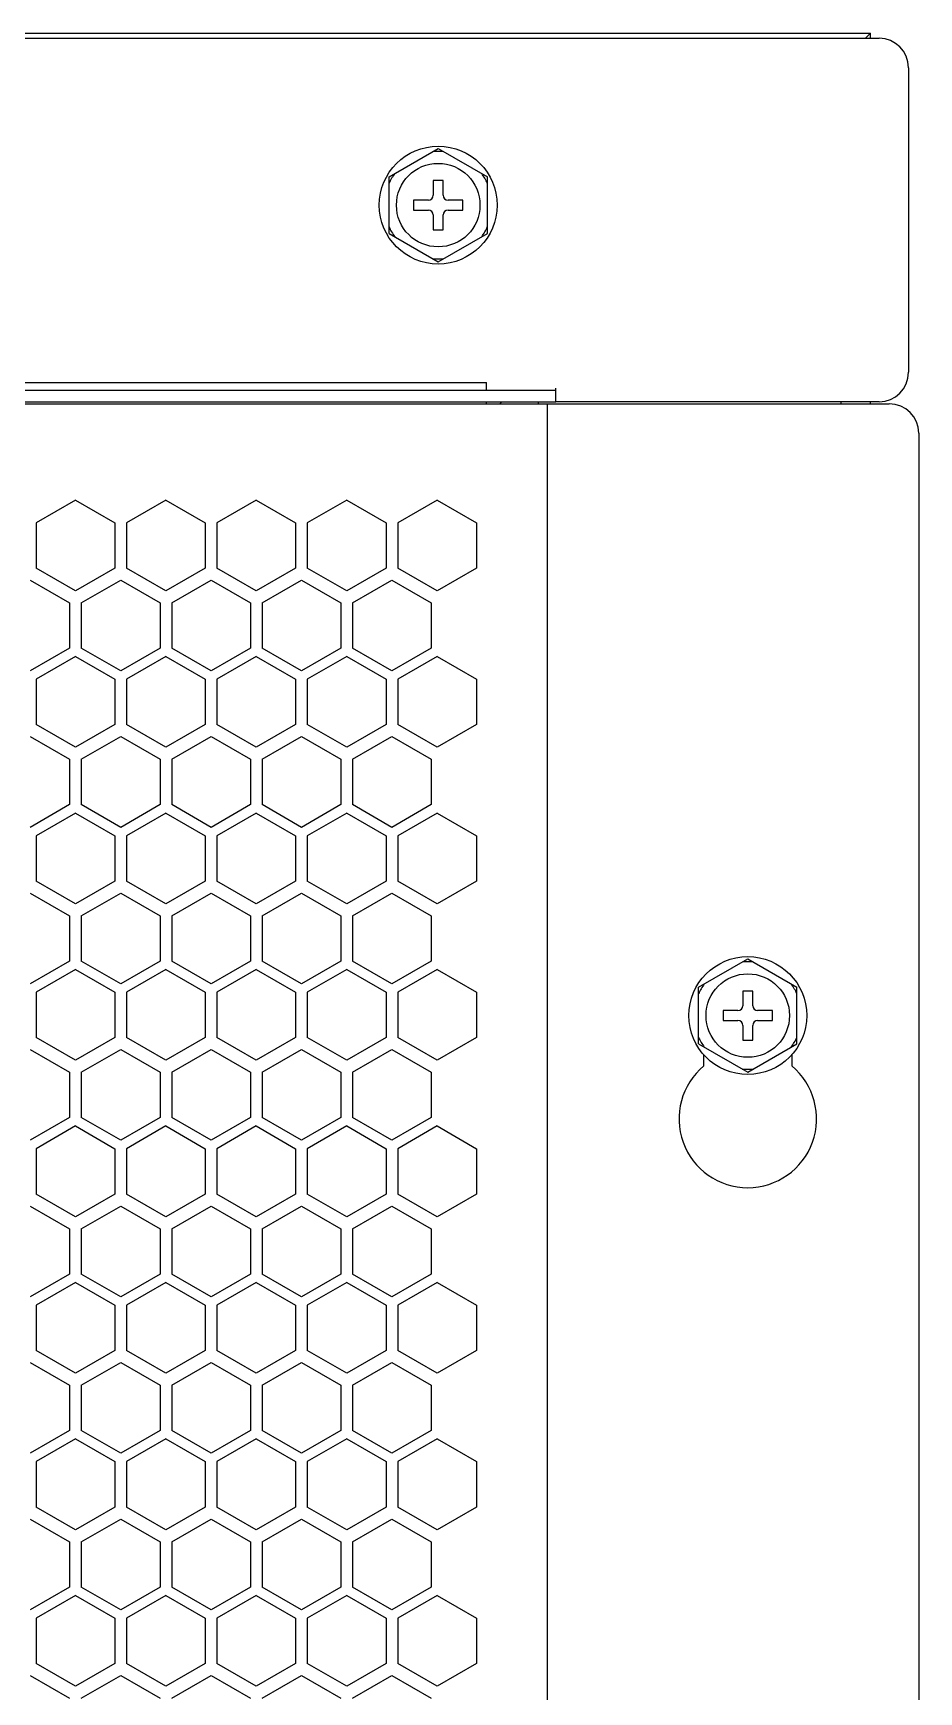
# Model space of a CAD drawing. Header units: millimetres. Extents: x 55614 to 110757, y -66981 to -47484.
# Drawn here: x 79186.2 to 79276.3, y -54680 to -54511.2 of the extents above; entities that cross this region are included whole.
import ezdxf

# ---------------------------------------------------------------- set-up
doc = ezdxf.new("R2010")
doc.units = ezdxf.units.MM
for name, color, linetype in [('2401-00437-S-M6-16HWM_0', 7, 'Continuous'), ('4209-0510_0', 7, 'Continuous'), ('4215-0412-2-1_0', 7, 'Continuous'), ('YT-50-01_AF0_1_B_0', 7, 'Continuous'), ('YT-50-01_AF0_4_B_0', 7, 'Continuous')]:
    doc.layers.add(name, color=color, linetype=linetype)
doc.layers.add('THICK', color=7, linetype='Continuous', lineweight=0)

# ---------------------------------------------------------------- blocks, each defined once
blk = doc.blocks.new('RU67I6756')
at = {"layer": '2401-00437-S-M6-16HWM_0', "color": 0, "linetype": 'Continuous'}
for p, q in [((25923.23, 16611.06), (25928.23, 16613.95)), ((25928.23, 16613.95), (25933.23, 16611.06)), ((25923.23, 16605.29), (25923.23, 16611.06)), ((25933.23, 16605.29), (25933.23, 16611.06)), ((25927.73, 16610.67), (25927.73, 16609.17)), ((25928.73, 16610.67), (25927.73, 16610.67)), ((25928.73, 16609.17), (25928.73, 16610.67)), ((25925.73, 16608.67), (25925.73, 16607.67)), ((25927.23, 16608.67), (25925.73, 16608.67)), ((25925.73, 16607.67), (25927.23, 16607.67)), ((25930.73, 16608.67), (25929.23, 16608.67)), ((25929.23, 16607.67), (25930.73, 16607.67)), ((25930.73, 16607.67), (25930.73, 16608.67)), ((25927.73, 16607.17), (25927.73, 16605.67)), ((25928.73, 16605.67), (25928.73, 16607.17)), ((25923.23, 16605.29), (25928.23, 16602.4)), ((25927.73, 16605.67), (25928.73, 16605.67)), ((25928.23, 16602.4), (25933.23, 16605.29)), ((25954.73, 16528.56), (25959.73, 16531.45)), ((25959.73, 16531.45), (25964.73, 16528.56)), ((25954.73, 16522.79), (25954.73, 16528.56)), ((25964.73, 16522.79), (25964.73, 16528.56)), ((25959.23, 16528.17), (25959.23, 16526.67)), ((25960.23, 16528.17), (25959.23, 16528.17)), ((25960.23, 16526.67), (25960.23, 16528.17)), ((25957.23, 16526.17), (25957.23, 16525.17)), ((25958.73, 16526.17), (25957.23, 16526.17)), ((25957.23, 16525.17), (25958.73, 16525.17)), ((25962.23, 16526.17), (25960.73, 16526.17)), ((25960.73, 16525.17), (25962.23, 16525.17)), ((25962.23, 16525.17), (25962.23, 16526.17)), ((25959.23, 16524.67), (25959.23, 16523.17)), ((25959.23, 16523.17), (25960.23, 16523.17)), ((25960.23, 16523.17), (25960.23, 16524.67)), ((25954.73, 16522.79), (25959.73, 16519.9)), ((25959.73, 16519.9), (25964.73, 16522.79))]:
    blk.add_line(p, q, dxfattribs=at)
for centre, radius in [((25928.23, 16608.17), 6), ((25928.23, 16608.17), 4.25), ((25959.73, 16525.67), 6), ((25959.73, 16525.67), 4.25)]:
    blk.add_circle(centre, radius, dxfattribs=at)
for centre, radius, start, end in [((25928.23, 16608.17), 5.47, 84.0076, 95.9924), ((25928.23, 16608.17), 5.47, 144.0076, 155.9924), ((25928.23, 16608.17), 5.47, 24.0076, 35.9924), ((25927.23, 16609.17), 0.5, 270, 0), ((25927.23, 16607.17), 0.5, 0, 90), ((25929.23, 16609.17), 0.5, 180, 270), ((25929.23, 16607.17), 0.5, 90, 180), ((25928.23, 16608.17), 5.47, 204.0076, 215.9924), ((25928.23, 16608.17), 5.47, 324.0076, 335.9924), ((25928.23, 16608.17), 5.47, 264.0076, 275.9924), ((25959.73, 16525.67), 5.47, 84.0076, 95.9924), ((25959.73, 16525.67), 5.47, 144.0076, 155.9924), ((25959.73, 16525.67), 5.47, 24.0076, 35.9924), ((25958.73, 16526.67), 0.5, 270, 0), ((25960.73, 16526.67), 0.5, 180, 270), ((25958.73, 16524.67), 0.5, 0, 90), ((25960.73, 16524.67), 0.5, 90, 180), ((25959.73, 16525.67), 5.47, 204.0076, 215.9924), ((25959.73, 16525.67), 5.47, 324.0076, 335.9924), ((25959.73, 16525.67), 5.47, 264.0076, 275.9924)]:
    blk.add_arc(centre, radius, start, end, dxfattribs=at)
at = {"layer": '4209-0510_0', "color": 0, "linetype": 'Continuous'}
for p, q in [((25327.13, 16590.1), (25933.13, 16590.1)), ((25933.13, 16589.35), (25933.13, 16590.1)), ((25933.13, 16587.95), (25933.13, 16588.15))]:
    blk.add_line(p, q, dxfattribs=at)
at = {"layer": '4215-0412-2-1_0', "color": 0, "linetype": 'Continuous'}
for p, q in [((25287.03, 16625.15), (25973.09, 16625.15)), ((25976.09, 16622.15), (25976.09, 16591.15)), ((25319.93, 16589.35), (25940.19, 16589.35)), ((25940.19, 16588.15), (25940.19, 16589.55)), ((25809.61, 16587.95), (25974.13, 16587.95)), ((25810.19, 16588.15), (25940.19, 16588.15)), ((25939.33, 16587.95), (25939.33, 16291.35)), ((25973.09, 16588.15), (25940.19, 16588.15)), ((25977.13, 16584.95), (25977.13, 16294.35)), ((25891.32, 16578.15), (25887.31, 16575.84)), ((25891.32, 16578.15), (25895.32, 16575.84)), ((25900.52, 16578.15), (25896.51, 16575.84)), ((25900.52, 16578.15), (25904.52, 16575.84)), ((25909.72, 16578.15), (25905.71, 16575.84)), ((25909.72, 16578.15), (25913.72, 16575.84)), ((25918.92, 16578.15), (25914.91, 16575.84)), ((25918.92, 16578.15), (25922.92, 16575.84)), ((25928.12, 16578.15), (25924.11, 16575.84)), ((25928.12, 16578.15), (25932.12, 16575.84)), ((25887.31, 16575.84), (25887.31, 16571.22)), ((25895.32, 16575.84), (25895.32, 16571.22)), ((25896.51, 16575.84), (25896.51, 16571.22)), ((25904.52, 16575.84), (25904.52, 16571.22)), ((25905.71, 16575.84), (25905.71, 16571.22)), ((25913.72, 16575.84), (25913.72, 16571.22)), ((25914.91, 16575.84), (25914.91, 16571.22)), ((25922.92, 16575.84), (25922.92, 16571.22)), ((25924.11, 16575.84), (25924.11, 16571.22)), ((25932.12, 16575.84), (25932.12, 16571.22)), ((25891.32, 16568.91), (25887.31, 16571.22)), ((25895.32, 16571.22), (25891.32, 16568.91)), ((25900.52, 16568.91), (25896.51, 16571.22)), ((25904.52, 16571.22), (25900.52, 16568.91)), ((25909.72, 16568.91), (25905.71, 16571.22)), ((25913.72, 16571.22), (25909.72, 16568.91)), ((25918.92, 16568.91), (25914.91, 16571.22)), ((25922.92, 16571.22), (25918.92, 16568.91)), ((25928.12, 16568.91), (25924.11, 16571.22)), ((25932.12, 16571.22), (25928.12, 16568.91)), ((25886.72, 16570), (25890.72, 16567.69)), ((25891.91, 16567.69), (25895.92, 16570)), ((25895.92, 16570), (25899.92, 16567.69)), ((25901.11, 16567.69), (25905.12, 16570)), ((25905.12, 16570), (25909.12, 16567.69)), ((25910.31, 16567.69), (25914.32, 16570)), ((25914.32, 16570), (25918.32, 16567.69)), ((25919.51, 16567.69), (25923.52, 16570)), ((25923.52, 16570), (25927.52, 16567.69)), ((25890.72, 16567.69), (25890.72, 16563.07)), ((25891.91, 16567.69), (25891.91, 16563.07)), ((25899.92, 16567.69), (25899.92, 16563.07)), ((25901.11, 16567.69), (25901.11, 16563.07)), ((25909.12, 16567.69), (25909.12, 16563.07)), ((25910.31, 16567.69), (25910.31, 16563.07)), ((25918.32, 16567.69), (25918.32, 16563.07)), ((25919.51, 16567.69), (25919.51, 16563.07)), ((25927.52, 16567.69), (25927.52, 16563.07)), ((25890.72, 16563.07), (25886.72, 16560.76)), ((25891.32, 16562.22), (25887.31, 16559.91)), ((25891.32, 16562.22), (25895.32, 16559.91)), ((25895.92, 16560.76), (25891.91, 16563.07)), ((25899.92, 16563.07), (25895.92, 16560.76)), ((25900.52, 16562.22), (25896.51, 16559.91)), ((25900.52, 16562.22), (25904.52, 16559.91)), ((25905.12, 16560.76), (25901.11, 16563.07)), ((25909.12, 16563.07), (25905.12, 16560.76)), ((25909.72, 16562.22), (25905.71, 16559.91)), ((25909.72, 16562.22), (25913.72, 16559.91)), ((25914.32, 16560.76), (25910.31, 16563.07)), ((25918.32, 16563.07), (25914.32, 16560.76)), ((25918.92, 16562.22), (25914.91, 16559.91)), ((25918.92, 16562.22), (25922.92, 16559.91)), ((25923.52, 16560.76), (25919.51, 16563.07)), ((25927.52, 16563.07), (25923.52, 16560.76)), ((25928.12, 16562.22), (25924.11, 16559.91)), ((25928.12, 16562.22), (25932.12, 16559.91)), ((25887.31, 16559.91), (25887.31, 16555.29)), ((25895.32, 16559.91), (25895.32, 16555.29)), ((25896.51, 16559.91), (25896.51, 16555.29)), ((25904.52, 16559.91), (25904.52, 16555.29)), ((25905.71, 16559.91), (25905.71, 16555.29)), ((25913.72, 16559.91), (25913.72, 16555.29)), ((25914.91, 16559.91), (25914.91, 16555.29)), ((25922.92, 16559.91), (25922.92, 16555.29)), ((25924.11, 16559.91), (25924.11, 16555.29)), ((25932.12, 16559.91), (25932.12, 16555.29)), ((25891.32, 16552.98), (25887.31, 16555.29)), ((25895.32, 16555.29), (25891.32, 16552.98)), ((25900.52, 16552.98), (25896.51, 16555.29)), ((25904.52, 16555.29), (25900.52, 16552.98)), ((25909.72, 16552.98), (25905.71, 16555.29)), ((25913.72, 16555.29), (25909.72, 16552.98)), ((25918.92, 16552.98), (25914.91, 16555.29)), ((25922.92, 16555.29), (25918.92, 16552.98)), ((25928.12, 16552.98), (25924.11, 16555.29)), ((25932.12, 16555.29), (25928.12, 16552.98)), ((25886.72, 16554.07), (25890.72, 16551.76)), ((25891.91, 16551.76), (25895.92, 16554.07)), ((25895.92, 16554.07), (25899.92, 16551.76)), ((25901.11, 16551.76), (25905.12, 16554.07)), ((25905.12, 16554.07), (25909.12, 16551.76)), ((25910.31, 16551.76), (25914.32, 16554.07)), ((25914.32, 16554.07), (25918.32, 16551.76)), ((25919.51, 16551.76), (25923.52, 16554.07)), ((25923.52, 16554.07), (25927.52, 16551.76)), ((25890.72, 16551.76), (25890.72, 16547.14)), ((25891.91, 16551.76), (25891.91, 16547.14)), ((25899.92, 16551.76), (25899.92, 16547.14)), ((25901.11, 16551.76), (25901.11, 16547.14)), ((25909.12, 16551.76), (25909.12, 16547.14)), ((25910.31, 16551.76), (25910.31, 16547.14)), ((25918.32, 16551.76), (25918.32, 16547.14)), ((25919.51, 16551.76), (25919.51, 16547.14)), ((25927.52, 16551.76), (25927.52, 16547.14)), ((25890.72, 16547.14), (25886.72, 16544.83)), ((25895.92, 16544.83), (25891.91, 16547.14)), ((25899.92, 16547.14), (25895.92, 16544.83)), ((25905.12, 16544.83), (25901.11, 16547.14)), ((25909.12, 16547.14), (25905.12, 16544.83)), ((25914.32, 16544.83), (25910.31, 16547.14)), ((25918.32, 16547.14), (25914.32, 16544.83)), ((25923.52, 16544.83), (25919.51, 16547.14)), ((25927.52, 16547.14), (25923.52, 16544.83)), ((25891.32, 16546.29), (25887.31, 16543.98)), ((25891.32, 16546.29), (25895.32, 16543.98)), ((25900.52, 16546.29), (25896.51, 16543.98)), ((25900.52, 16546.29), (25904.52, 16543.98)), ((25909.72, 16546.29), (25905.71, 16543.98)), ((25909.72, 16546.29), (25913.72, 16543.98)), ((25918.92, 16546.29), (25914.91, 16543.98)), ((25918.92, 16546.29), (25922.92, 16543.98)), ((25928.12, 16546.29), (25924.11, 16543.98)), ((25928.12, 16546.29), (25932.12, 16543.98)), ((25887.31, 16543.98), (25887.31, 16539.36)), ((25895.32, 16543.98), (25895.32, 16539.36)), ((25896.51, 16543.98), (25896.51, 16539.36)), ((25904.52, 16543.98), (25904.52, 16539.36)), ((25905.71, 16543.98), (25905.71, 16539.36)), ((25913.72, 16543.98), (25913.72, 16539.36)), ((25914.91, 16543.98), (25914.91, 16539.36)), ((25922.92, 16543.98), (25922.92, 16539.36)), ((25924.11, 16543.98), (25924.11, 16539.36)), ((25932.12, 16543.98), (25932.12, 16539.36)), ((25891.32, 16537.05), (25887.31, 16539.36)), ((25895.32, 16539.36), (25891.32, 16537.05)), ((25900.52, 16537.05), (25896.51, 16539.36)), ((25904.52, 16539.36), (25900.52, 16537.05)), ((25909.72, 16537.05), (25905.71, 16539.36)), ((25913.72, 16539.36), (25909.72, 16537.05)), ((25918.92, 16537.05), (25914.91, 16539.36)), ((25922.92, 16539.36), (25918.92, 16537.05)), ((25928.12, 16537.05), (25924.11, 16539.36)), ((25932.12, 16539.36), (25928.12, 16537.05)), ((25886.72, 16538.14), (25890.72, 16535.83)), ((25891.91, 16535.83), (25895.92, 16538.14)), ((25895.92, 16538.14), (25899.92, 16535.83)), ((25901.11, 16535.83), (25905.12, 16538.14)), ((25905.12, 16538.14), (25909.12, 16535.83)), ((25910.31, 16535.83), (25914.32, 16538.14)), ((25914.32, 16538.14), (25918.32, 16535.83)), ((25919.51, 16535.83), (25923.52, 16538.14)), ((25923.52, 16538.14), (25927.52, 16535.83)), ((25890.72, 16535.83), (25890.72, 16531.21)), ((25891.91, 16535.83), (25891.91, 16531.21)), ((25899.92, 16535.83), (25899.92, 16531.21)), ((25901.11, 16535.83), (25901.11, 16531.21)), ((25909.12, 16535.83), (25909.12, 16531.21)), ((25910.31, 16535.83), (25910.31, 16531.21)), ((25918.32, 16535.83), (25918.32, 16531.21)), ((25919.51, 16535.83), (25919.51, 16531.21)), ((25927.52, 16535.83), (25927.52, 16531.21)), ((25890.72, 16531.21), (25886.72, 16528.9)), ((25891.32, 16530.36), (25887.31, 16528.05)), ((25891.32, 16530.36), (25895.32, 16528.05)), ((25895.92, 16528.9), (25891.91, 16531.21)), ((25899.92, 16531.21), (25895.92, 16528.9)), ((25900.52, 16530.36), (25896.51, 16528.05)), ((25900.52, 16530.36), (25904.52, 16528.05)), ((25905.12, 16528.9), (25901.11, 16531.21)), ((25909.12, 16531.21), (25905.12, 16528.9)), ((25909.72, 16530.36), (25905.71, 16528.05)), ((25909.72, 16530.36), (25913.72, 16528.05)), ((25914.32, 16528.9), (25910.31, 16531.21)), ((25918.32, 16531.21), (25914.32, 16528.9)), ((25918.92, 16530.36), (25914.91, 16528.05)), ((25918.92, 16530.36), (25922.92, 16528.05)), ((25923.52, 16528.9), (25919.51, 16531.21)), ((25927.52, 16531.21), (25923.52, 16528.9)), ((25928.12, 16530.36), (25924.11, 16528.05)), ((25928.12, 16530.36), (25932.12, 16528.05)), ((25887.31, 16528.05), (25887.31, 16523.43)), ((25895.32, 16528.05), (25895.32, 16523.43)), ((25896.51, 16528.05), (25896.51, 16523.43)), ((25904.52, 16528.05), (25904.52, 16523.43)), ((25905.71, 16528.05), (25905.71, 16523.43)), ((25913.72, 16528.05), (25913.72, 16523.43)), ((25914.91, 16528.05), (25914.91, 16523.43)), ((25922.92, 16528.05), (25922.92, 16523.43)), ((25924.11, 16528.05), (25924.11, 16523.43)), ((25932.12, 16528.05), (25932.12, 16523.43)), ((25891.32, 16521.12), (25887.31, 16523.43)), ((25895.32, 16523.43), (25891.32, 16521.12)), ((25900.52, 16521.12), (25896.51, 16523.43)), ((25904.52, 16523.43), (25900.52, 16521.12)), ((25909.72, 16521.12), (25905.71, 16523.43)), ((25913.72, 16523.43), (25909.72, 16521.12)), ((25918.92, 16521.12), (25914.91, 16523.43)), ((25922.92, 16523.43), (25918.92, 16521.12)), ((25928.12, 16521.12), (25924.11, 16523.43)), ((25932.12, 16523.43), (25928.12, 16521.12)), ((25886.72, 16522.21), (25890.72, 16519.9)), ((25891.91, 16519.9), (25895.92, 16522.21)), ((25895.92, 16522.21), (25899.92, 16519.9)), ((25901.11, 16519.9), (25905.12, 16522.21)), ((25905.12, 16522.21), (25909.12, 16519.9)), ((25910.31, 16519.9), (25914.32, 16522.21)), ((25914.32, 16522.21), (25918.32, 16519.9)), ((25919.51, 16519.9), (25923.52, 16522.21)), ((25923.52, 16522.21), (25927.52, 16519.9)), ((25955.26, 16520.54), (25955.26, 16521.68)), ((25964.2, 16521.68), (25964.2, 16520.54)), ((25890.72, 16519.9), (25890.72, 16515.28)), ((25891.91, 16519.9), (25891.91, 16515.28)), ((25899.92, 16519.9), (25899.92, 16515.28)), ((25901.11, 16519.9), (25901.11, 16515.28)), ((25909.12, 16519.9), (25909.12, 16515.28)), ((25910.31, 16519.9), (25910.31, 16515.28)), ((25918.32, 16519.9), (25918.32, 16515.28)), ((25919.51, 16519.9), (25919.51, 16515.28)), ((25927.52, 16519.9), (25927.52, 16515.28)), ((25890.72, 16515.28), (25886.72, 16512.97)), ((25895.92, 16512.97), (25891.91, 16515.28)), ((25899.92, 16515.28), (25895.92, 16512.97)), ((25905.12, 16512.97), (25901.11, 16515.28)), ((25909.12, 16515.28), (25905.12, 16512.97)), ((25914.32, 16512.97), (25910.31, 16515.28)), ((25918.32, 16515.28), (25914.32, 16512.97)), ((25923.52, 16512.97), (25919.51, 16515.28)), ((25927.52, 16515.28), (25923.52, 16512.97)), ((25891.32, 16514.43), (25887.31, 16512.12)), ((25891.32, 16514.43), (25895.32, 16512.12)), ((25900.52, 16514.43), (25896.51, 16512.12)), ((25900.52, 16514.43), (25904.52, 16512.12)), ((25909.72, 16514.43), (25905.71, 16512.12)), ((25909.72, 16514.43), (25913.72, 16512.12)), ((25918.92, 16514.43), (25914.91, 16512.12)), ((25918.92, 16514.43), (25922.92, 16512.12)), ((25928.12, 16514.43), (25924.11, 16512.12)), ((25928.12, 16514.43), (25932.12, 16512.12)), ((25887.31, 16512.12), (25887.31, 16507.5)), ((25895.32, 16512.12), (25895.32, 16507.5)), ((25896.51, 16512.12), (25896.51, 16507.5)), ((25904.52, 16512.12), (25904.52, 16507.5)), ((25905.71, 16512.12), (25905.71, 16507.5)), ((25913.72, 16512.12), (25913.72, 16507.5)), ((25914.91, 16512.12), (25914.91, 16507.5)), ((25922.92, 16512.12), (25922.92, 16507.5)), ((25924.11, 16512.12), (25924.11, 16507.5)), ((25932.12, 16512.12), (25932.12, 16507.5)), ((25891.32, 16505.19), (25887.31, 16507.5)), ((25895.32, 16507.5), (25891.32, 16505.19)), ((25900.52, 16505.19), (25896.51, 16507.5)), ((25904.52, 16507.5), (25900.52, 16505.19)), ((25909.72, 16505.19), (25905.71, 16507.5)), ((25913.72, 16507.5), (25909.72, 16505.19)), ((25918.92, 16505.19), (25914.91, 16507.5)), ((25922.92, 16507.5), (25918.92, 16505.19)), ((25928.12, 16505.19), (25924.11, 16507.5)), ((25932.12, 16507.5), (25928.12, 16505.19)), ((25886.72, 16506.28), (25890.72, 16503.97)), ((25891.91, 16503.97), (25895.92, 16506.28)), ((25895.92, 16506.28), (25899.92, 16503.97)), ((25901.11, 16503.97), (25905.12, 16506.28)), ((25905.12, 16506.28), (25909.12, 16503.97)), ((25910.31, 16503.97), (25914.32, 16506.28)), ((25914.32, 16506.28), (25918.32, 16503.97)), ((25919.51, 16503.97), (25923.52, 16506.28)), ((25923.52, 16506.28), (25927.52, 16503.97)), ((25890.72, 16503.97), (25890.72, 16499.35)), ((25891.91, 16503.97), (25891.91, 16499.35)), ((25899.92, 16503.97), (25899.92, 16499.35)), ((25901.11, 16503.97), (25901.11, 16499.35)), ((25909.12, 16503.97), (25909.12, 16499.35)), ((25910.31, 16503.97), (25910.31, 16499.35)), ((25918.32, 16503.97), (25918.32, 16499.35)), ((25919.51, 16503.97), (25919.51, 16499.35)), ((25927.52, 16503.97), (25927.52, 16499.35)), ((25890.72, 16499.35), (25886.72, 16497.04)), ((25891.32, 16498.5), (25887.31, 16496.19)), ((25891.32, 16498.5), (25895.32, 16496.19)), ((25895.92, 16497.04), (25891.91, 16499.35)), ((25899.92, 16499.35), (25895.92, 16497.04)), ((25900.52, 16498.5), (25896.51, 16496.19)), ((25900.52, 16498.5), (25904.52, 16496.19)), ((25905.12, 16497.04), (25901.11, 16499.35)), ((25909.12, 16499.35), (25905.12, 16497.04)), ((25909.72, 16498.5), (25905.71, 16496.19)), ((25909.72, 16498.5), (25913.72, 16496.19)), ((25914.32, 16497.04), (25910.31, 16499.35)), ((25918.32, 16499.35), (25914.32, 16497.04)), ((25918.92, 16498.5), (25914.91, 16496.19)), ((25918.92, 16498.5), (25922.92, 16496.19)), ((25923.52, 16497.04), (25919.51, 16499.35)), ((25927.52, 16499.35), (25923.52, 16497.04)), ((25928.12, 16498.5), (25924.11, 16496.19)), ((25928.12, 16498.5), (25932.12, 16496.19)), ((25887.31, 16496.19), (25887.31, 16491.57)), ((25895.32, 16496.19), (25895.32, 16491.57)), ((25896.51, 16496.19), (25896.51, 16491.57)), ((25904.52, 16496.19), (25904.52, 16491.57)), ((25905.71, 16496.19), (25905.71, 16491.57)), ((25913.72, 16496.19), (25913.72, 16491.57)), ((25914.91, 16496.19), (25914.91, 16491.57)), ((25922.92, 16496.19), (25922.92, 16491.57)), ((25924.11, 16496.19), (25924.11, 16491.57)), ((25932.12, 16496.19), (25932.12, 16491.57)), ((25891.32, 16489.26), (25887.31, 16491.57)), ((25895.32, 16491.57), (25891.32, 16489.26)), ((25900.52, 16489.26), (25896.51, 16491.57)), ((25904.52, 16491.57), (25900.52, 16489.26)), ((25909.72, 16489.26), (25905.71, 16491.57)), ((25913.72, 16491.57), (25909.72, 16489.26)), ((25918.92, 16489.26), (25914.91, 16491.57)), ((25922.92, 16491.57), (25918.92, 16489.26)), ((25928.12, 16489.26), (25924.11, 16491.57)), ((25932.12, 16491.57), (25928.12, 16489.26)), ((25886.72, 16490.35), (25890.72, 16488.04)), ((25891.91, 16488.04), (25895.92, 16490.35)), ((25895.92, 16490.35), (25899.92, 16488.04)), ((25901.11, 16488.04), (25905.12, 16490.35)), ((25905.12, 16490.35), (25909.12, 16488.04)), ((25910.31, 16488.04), (25914.32, 16490.35)), ((25914.32, 16490.35), (25918.32, 16488.04)), ((25919.51, 16488.04), (25923.52, 16490.35)), ((25923.52, 16490.35), (25927.52, 16488.04)), ((25890.72, 16488.04), (25890.72, 16483.42)), ((25891.91, 16488.04), (25891.91, 16483.42)), ((25899.92, 16488.04), (25899.92, 16483.42)), ((25901.11, 16488.04), (25901.11, 16483.42)), ((25909.12, 16488.04), (25909.12, 16483.42)), ((25910.31, 16488.04), (25910.31, 16483.42)), ((25918.32, 16488.04), (25918.32, 16483.42)), ((25919.51, 16488.04), (25919.51, 16483.42)), ((25927.52, 16488.04), (25927.52, 16483.42)), ((25890.72, 16483.42), (25886.72, 16481.11)), ((25895.92, 16481.11), (25891.91, 16483.42)), ((25899.92, 16483.42), (25895.92, 16481.11)), ((25905.12, 16481.11), (25901.11, 16483.42)), ((25909.12, 16483.42), (25905.12, 16481.11)), ((25914.32, 16481.11), (25910.31, 16483.42)), ((25918.32, 16483.42), (25914.32, 16481.11)), ((25923.52, 16481.11), (25919.51, 16483.42)), ((25927.52, 16483.42), (25923.52, 16481.11)), ((25891.32, 16482.57), (25887.31, 16480.26)), ((25891.32, 16482.57), (25895.32, 16480.26)), ((25900.52, 16482.57), (25896.51, 16480.26)), ((25900.52, 16482.57), (25904.52, 16480.26)), ((25909.72, 16482.57), (25905.71, 16480.26)), ((25909.72, 16482.57), (25913.72, 16480.26)), ((25918.92, 16482.57), (25914.91, 16480.26)), ((25918.92, 16482.57), (25922.92, 16480.26)), ((25928.12, 16482.57), (25924.11, 16480.26)), ((25928.12, 16482.57), (25932.12, 16480.26)), ((25887.31, 16480.26), (25887.31, 16475.64)), ((25895.32, 16480.26), (25895.32, 16475.64)), ((25896.51, 16480.26), (25896.51, 16475.64)), ((25904.52, 16480.26), (25904.52, 16475.64)), ((25905.71, 16480.26), (25905.71, 16475.64)), ((25913.72, 16480.26), (25913.72, 16475.64)), ((25914.91, 16480.26), (25914.91, 16475.64)), ((25922.92, 16480.26), (25922.92, 16475.64)), ((25924.11, 16480.26), (25924.11, 16475.64)), ((25932.12, 16480.26), (25932.12, 16475.64)), ((25886.72, 16474.42), (25890.72, 16472.11)), ((25891.32, 16473.33), (25887.31, 16475.64)), ((25895.32, 16475.64), (25891.32, 16473.33)), ((25891.91, 16472.11), (25895.92, 16474.42)), ((25895.92, 16474.42), (25899.92, 16472.11)), ((25900.52, 16473.33), (25896.51, 16475.64)), ((25904.52, 16475.64), (25900.52, 16473.33)), ((25901.11, 16472.11), (25905.12, 16474.42)), ((25905.12, 16474.42), (25909.12, 16472.11)), ((25909.72, 16473.33), (25905.71, 16475.64)), ((25913.72, 16475.64), (25909.72, 16473.33)), ((25910.31, 16472.11), (25914.32, 16474.42)), ((25914.32, 16474.42), (25918.32, 16472.11)), ((25918.92, 16473.33), (25914.91, 16475.64)), ((25922.92, 16475.64), (25918.92, 16473.33)), ((25919.51, 16472.11), (25923.52, 16474.42)), ((25923.52, 16474.42), (25927.52, 16472.11)), ((25928.12, 16473.33), (25924.11, 16475.64)), ((25932.12, 16475.64), (25928.12, 16473.33)), ((25890.72, 16472.11), (25890.72, 16467.49)), ((25891.91, 16472.11), (25891.91, 16467.49)), ((25899.92, 16472.11), (25899.92, 16467.49)), ((25901.11, 16472.11), (25901.11, 16467.49)), ((25909.12, 16472.11), (25909.12, 16467.49)), ((25910.31, 16472.11), (25910.31, 16467.49)), ((25918.32, 16472.11), (25918.32, 16467.49)), ((25919.51, 16472.11), (25919.51, 16467.49)), ((25927.52, 16472.11), (25927.52, 16467.49)), ((25890.72, 16467.49), (25886.72, 16465.18)), ((25895.92, 16465.18), (25891.91, 16467.49)), ((25899.92, 16467.49), (25895.92, 16465.18)), ((25905.12, 16465.18), (25901.11, 16467.49)), ((25909.12, 16467.49), (25905.12, 16465.18)), ((25914.32, 16465.18), (25910.31, 16467.49)), ((25918.32, 16467.49), (25914.32, 16465.18)), ((25923.52, 16465.18), (25919.51, 16467.49)), ((25927.52, 16467.49), (25923.52, 16465.18)), ((25891.32, 16466.64), (25887.31, 16464.33)), ((25891.32, 16466.64), (25895.32, 16464.33)), ((25900.52, 16466.64), (25896.51, 16464.33)), ((25900.52, 16466.64), (25904.52, 16464.33)), ((25909.72, 16466.64), (25905.71, 16464.33)), ((25909.72, 16466.64), (25913.72, 16464.33)), ((25918.92, 16466.64), (25914.91, 16464.33)), ((25918.92, 16466.64), (25922.92, 16464.33)), ((25928.12, 16466.64), (25924.11, 16464.33)), ((25928.12, 16466.64), (25932.12, 16464.33)), ((25887.31, 16464.33), (25887.31, 16459.71)), ((25895.32, 16464.33), (25895.32, 16459.71)), ((25896.51, 16464.33), (25896.51, 16459.71)), ((25904.52, 16464.33), (25904.52, 16459.71)), ((25905.71, 16464.33), (25905.71, 16459.71)), ((25913.72, 16464.33), (25913.72, 16459.71)), ((25914.91, 16464.33), (25914.91, 16459.71)), ((25922.92, 16464.33), (25922.92, 16459.71)), ((25924.11, 16464.33), (25924.11, 16459.71)), ((25932.12, 16464.33), (25932.12, 16459.71)), ((25891.32, 16457.4), (25887.31, 16459.71)), ((25895.32, 16459.71), (25891.32, 16457.4)), ((25900.52, 16457.4), (25896.51, 16459.71)), ((25904.52, 16459.71), (25900.52, 16457.4)), ((25909.72, 16457.4), (25905.71, 16459.71)), ((25913.72, 16459.71), (25909.72, 16457.4)), ((25918.92, 16457.4), (25914.91, 16459.71)), ((25922.92, 16459.71), (25918.92, 16457.4)), ((25928.12, 16457.4), (25924.11, 16459.71)), ((25932.12, 16459.71), (25928.12, 16457.4)), ((25886.72, 16458.49), (25890.72, 16456.18)), ((25891.91, 16456.18), (25895.92, 16458.49)), ((25895.92, 16458.49), (25899.92, 16456.18)), ((25901.11, 16456.18), (25905.12, 16458.49)), ((25905.12, 16458.49), (25909.12, 16456.18)), ((25910.31, 16456.18), (25914.32, 16458.49)), ((25914.32, 16458.49), (25918.32, 16456.18)), ((25919.51, 16456.18), (25923.52, 16458.49)), ((25923.52, 16458.49), (25927.52, 16456.18))]:
    blk.add_line(p, q, dxfattribs=at)
for centre, radius, start, end in [((25973.09, 16622.15), 3, 0, 90), ((25973.09, 16591.15), 3, 270, 0), ((25974.13, 16584.95), 3, 0, 90), ((25959.73, 16515.15), 7, 129.6627, 50.3373)]:
    blk.add_arc(centre, radius, start, end, dxfattribs=at)
at = {"layer": 'YT-50-01_AF0_1_B_0', "color": 0, "linetype": 'Continuous'}
for p, q in [((25284.23, 16625.67), (25972.23, 16625.67)), ((25971.71, 16625.15), (25972.23, 16625.67)), ((25934.71, 16588.15), (25934.51, 16587.95))]:
    blk.add_line(p, q, dxfattribs=at)
at = {"layer": 'YT-50-01_AF0_4_B_0', "color": 0, "linetype": 'Continuous'}
for p, q in [((25971.71, 16625.15), (25972.23, 16625.67)), ((25972.23, 16625.15), (25972.23, 16625.67)), ((25934.71, 16588.15), (25934.51, 16587.95)), ((25938.43, 16587.95), (25938.43, 16588.15)), ((25969.23, 16587.95), (25969.23, 16588.15)), ((25972.23, 16587.95), (25972.23, 16588.15))]:
    blk.add_line(p, q, dxfattribs=at)

msp = doc.modelspace()

# ---------------------------------------------------------------- block references
at = {"layer": 'THICK', "lineweight": -3}
msp.add_blockref('RU67I6756', (53299.141, -71136.859), dxfattribs=at)

doc.saveas('drawing.dxf')
